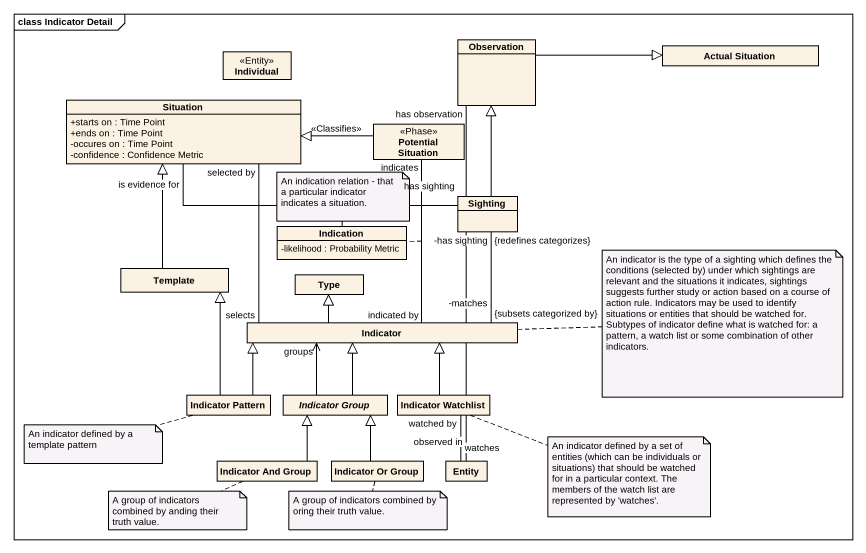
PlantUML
@startuml
mainframe class Indicator Detail
hide circle
hide empty members
skinparam classAttributeIconSize 0
class Individual <<Entity>>
class Observation
class "Actual Situation" as Actual_Situation
class Situation {
  +starts on : Time Point
  +ends on : Time Point
  -occures on : Time Point
  -confidence : Confidence Metric
}
class "Potential Situation" as Potential_Situation <<Phase>>
class Sighting
class Indication {
  -likelihood : Probability Metric
}
class Template
class Type
class Indicator
class "Indicator Pattern" as Indicator_Pattern
abstract class "Indicator Group" as Indicator_Group
class "Indicator Watchlist" as Indicator_Watchlist
class "Indicator And Group" as Indicator_And_Group
class "Indicator Or Group" as Indicator_Or_Group
class "Entity" as Entity_
Observation -right-|> Actual_Situation
Observation "has observation" -- "observed in" Entity_
Potential_Situation -left-|> Situation : <<Classifies>>
Sighting -up-|> Observation
Sighting "has sighting" -left- "is evidence for" Situation
Sighting "-has sighting\n{redefines categorizes}" -- "-matches\n{subsets categorized by}" Indicator
Template -up-|> Situation
Indicator "selects" -up- "selected by" Situation
Indicator "indicated by" -up- "indicates" Potential_Situation
(Indicator, Potential_Situation) .. Indication
Indicator -up-|> Type
Indicator_Pattern -up-|> Template
Indicator_Pattern -right-|> Indicator
Indicator_Group -up-> "groups" Indicator
Indicator_Group -up-|> Indicator
Indicator_Watchlist -up-|> Indicator
Indicator_Watchlist "watched by" -- "watches" Entity_
Indicator_And_Group -up-|> Indicator_Group
Indicator_Or_Group -up-|> Indicator_Group
note top of Indication : An indication relation - that a particular indicator indicates a situation.
note right of Indicator
  An indicator is the type of a sighting which defines the conditions (selected by) under which sightings are relevant and the situations it indicates, sightings suggests further study or action based on a course of action rule. Indicators may be used to identify situations or entities that should be watched for.
  Subtypes of indicator define what is watched for: a pattern, a watch list or some combination of other indicators.
end note
note left of Indicator_Pattern : An indicator defined by a template pattern
note right of Indicator_Watchlist : An indicator defined by a set of entities (which can be individuals or situations) that should be watched for in a particular context. The members of the watch list are represented by 'watches'.
note left of Indicator_And_Group : A group of indicators combined by anding their truth value.
note bottom of Indicator_Or_Group : A group of indicators combined by oring their truth value.
@enduml
